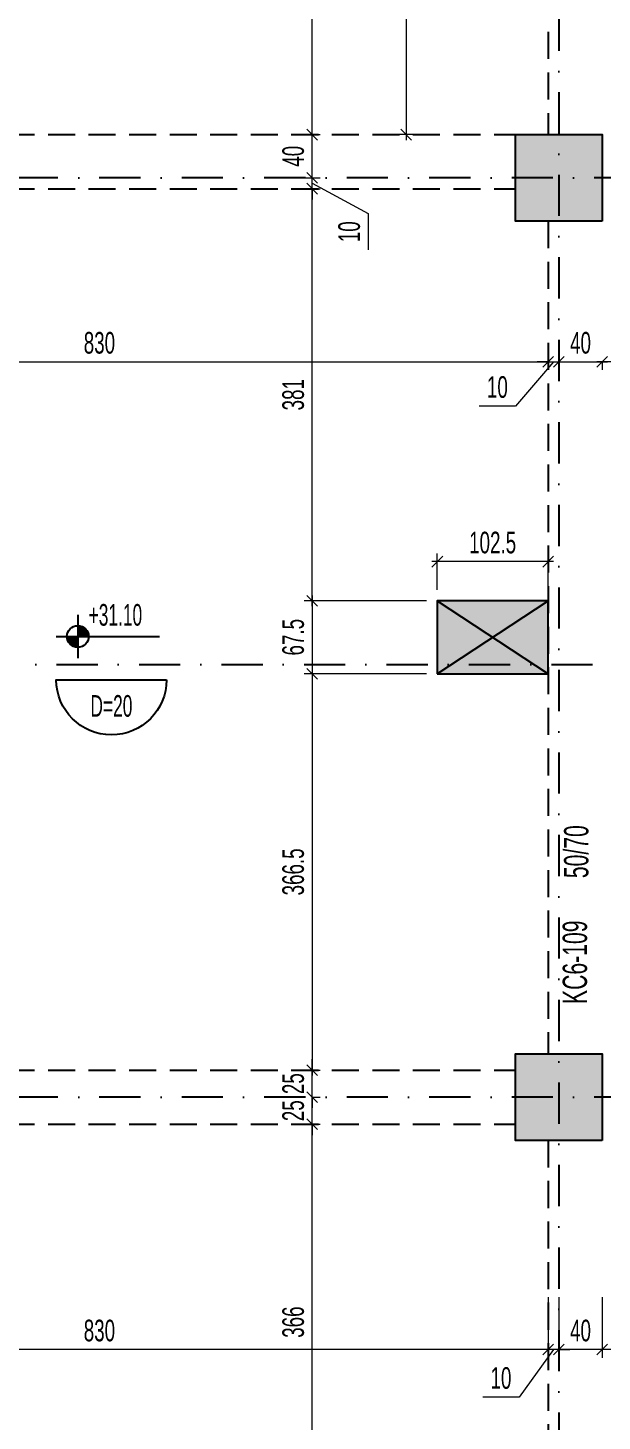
# Model space of a CAD drawing. Header units: millimetres. Extents: x -10495 to 6687, y -755 to 43288.
# Drawn here: x 359 to 890, y 550 to 1839 of the extents above; entities that cross this region are included whole.
import ezdxf
from ezdxf.enums import TextEntityAlignment as Align

# ---------------------------------------------------------------- set-up
doc = ezdxf.new("R2010")
doc.units = ezdxf.units.MM
doc.header["$LTSCALE"] = 100
doc.header["$PDSIZE"] = -100
doc.linetypes.add('DASHDOT', pattern=[25.4, 12.7, -6.35, 0, -6.35])
doc.linetypes.add('HIDDEN', pattern=[0.375, 0.25, -0.125])
for name, color, linetype in [('AKS_ULK', 8, 'DASHDOT'), ('BOSLUK SEMBOL_ULK', 118, 'Continuous'), ('BOSLUK_ULK', 21, 'Continuous'), ('KOLON-PERDE CEKIRDEK_ULK', 4, 'Continuous'), ('KOT_ULK', 7, 'Continuous'), ('TARAMA BOSLUK-TARIF SEFFAF YUZEYLER_ULK', 159, 'Continuous'), ('TARAMA SOLID_ULK', 251, 'Continuous')]:
    doc.layers.add(name, color=color, linetype=linetype)
for name, color, linetype, lineweight in [('DOSEME ISMI_ULK', 244, 'Continuous', 25), ('KIRIS BOYUT_ULK', 232, 'Continuous', 13), ('KIRIS CIZGI KESIK_ULK', 41, 'HIDDEN', 25), ('KIRIS ISIM_ULK', 221, 'Continuous', 13), ('OLCU IC_ULK', 146, 'Continuous', 18)]:
    doc.layers.add(name, color=color, linetype=linetype, lineweight=lineweight)
doc.styles.add('ulkr-simplxtw.shx', font='ulkr-simplxtw.shx', dxfattribs={"width": 0.65})
doc.dimstyles.new('1-100-IC_ULK', dxfattribs={"dimscale": 10, "dimtxt": 2, "dimasz": 1, "dimexe": 0.75, "dimexo": 1, "dimgap": 0.75, "dimtad": 1, "dimdec": 1, "dimzin": 9, "dimdsep": 46, "dimtxsty": 'ulkr-simplxtw.shx', "dimblk": 'OBLIQUE', "dimcen": 0.1, "dimdle": 0.5, "dimclrd": 146, "dimclre": 146, "dimclrt": 2, "dimadec": 0, "dimazin": 2, "dimtfac": 1, "dimtdec": 1, "dimtix": 1, "dimtmove": 2, "dimatfit": 3, "dimldrblk": 'OBLIQUE', "dimfxl": 1, "dimtolj": 1, "dimtzin": 0, "dimlwd": -1, "dimlwe": -1, "dimarcsym": 0})

# ---------------------------------------------------------------- blocks, each defined once
blk = doc.blocks.new('*U17')
at = {"layer": 'KOT_ULK'}
h = blk.add_hatch(color=251, dxfattribs=at)
h.dxf.hatch_style = 1
h.paths.add_polyline_path([(0, 0), (-10, 0, 0.414214), (0, -10)])
h = blk.add_hatch(color=251, dxfattribs=at)
h.dxf.hatch_style = 1
h.paths.add_polyline_path([(10, 0, 0.414214), (0, 10), (0, 0)])
at = {"layer": 'KOT_ULK', "color": 12}
for p, q in [((0, 20), (0, -20)), ((-20, 0), (75.6, 0))]:
    blk.add_line(p, q, dxfattribs=at)
blk.add_circle((0, 0), 10, dxfattribs=at)
at = {"layer": 'KOT_ULK', "style": 'ulkr-simplxtw.shx', "width": 0.6}
for tag, p in [('6', (10, 145)), ('5', (10, 118)), ('4', (10, 91)), ('3', (10, 64)), ('2', (10, 37)), ('1', (10, 10))]:
    blk.add_attdef(tag, p, '', height=20, dxfattribs=at)
at = {"layer": 'KOT_ULK', "color": 242, "style": 'ulkr-simplxtw.shx', "width": 0.65}
blk.add_attdef('NOT', text='', height=20, dxfattribs=at).set_placement((14.8, -10), align=Align.TOP_LEFT)
blk = doc.blocks.new('Döşeme kalınğı_ULK')
at = {"layer": 'DOSEME ISMI_ULK', "color": 12}
blk.add_lwpolyline([(51, 0, -1), (-51, 0)], format="xyb", close=True, dxfattribs=at)
at = {"layer": 'DOSEME ISMI_ULK', "style": 'ulkr-simplxtw.shx', "width": 0.6}
blk.add_attdef('1', text='', height=20, dxfattribs=at).set_placement((0, -14.2), align=Align.TOP_CENTER)
blk = doc.blocks.new('_Oblique')
at = {"color": 0, "linetype": 'ByBlock', "lineweight": -2}
blk.add_line((-0.5, -0.5), (0.5, 0.5), dxfattribs=at)
blk = doc.blocks.new('*D1494')
at = {"layer": 'Defpoints', "color": 0, "transparency": 16777216}
for p in [(596.8, 850), (621.8, 850), (596.8, 825)]:
    blk.add_point(p, dxfattribs=at)
at = {"layer": 'OLCU IC_ULK', "color": 146, "transparency": 16777216}
for p, q in [((621.8, 850), (621.8, 860)), ((621.8, 825), (621.8, 850)), ((621.8, 825), (621.8, 815))]:
    blk.add_line(p, q, dxfattribs=at)
at = {"layer": 'OLCU IC_ULK', "color": 146, "linetype": 'Continuous', "transparency": 16777216}
for p, q in [((621.8, 850), (629.3, 850)), ((621.8, 825), (629.3, 825))]:
    blk.add_line(p, q, dxfattribs=at)
at = {"layer": 'OLCU IC_ULK', "color": 146, "transparency": 16777216, "xscale": 10, "yscale": 10, "zscale": 10}
for p, rotation in [((621.8, 850), 270), ((621.8, 825), 90)]:
    blk.add_blockref('_Oblique', p, dxfattribs=dict(at, rotation=rotation))
at = {"layer": 'OLCU IC_ULK', "color": 2, "transparency": 16777216, "insert": (604.3, 837.5), "char_height": 20, "attachment_point": 5, "rotation": 90, "style": 'ulkr-simplxtw.shx'}
blk.add_mtext('\\A1;25', dxfattribs=at)
blk = doc.blocks.new('*D1495')
at = {"layer": 'Defpoints', "color": 0, "transparency": 16777216}
for p in [(596.8, 875), (621.8, 875), (596.8, 850)]:
    blk.add_point(p, dxfattribs=at)
at = {"layer": 'OLCU IC_ULK', "color": 146, "transparency": 16777216}
for p, q in [((621.8, 875), (621.8, 885)), ((621.8, 850), (621.8, 875)), ((621.8, 850), (621.8, 840))]:
    blk.add_line(p, q, dxfattribs=at)
at = {"layer": 'OLCU IC_ULK', "color": 146, "linetype": 'Continuous', "transparency": 16777216}
for p, q in [((621.8, 875), (629.3, 875)), ((621.8, 850), (629.3, 850))]:
    blk.add_line(p, q, dxfattribs=at)
at = {"layer": 'OLCU IC_ULK', "color": 146, "transparency": 16777216, "xscale": 10, "yscale": 10, "zscale": 10}
for p, rotation in [((621.8, 875), 270), ((621.8, 850), 90)]:
    blk.add_blockref('_Oblique', p, dxfattribs=dict(at, rotation=rotation))
at = {"layer": 'OLCU IC_ULK', "color": 2, "transparency": 16777216, "insert": (604.3, 862.5), "char_height": 20, "attachment_point": 5, "rotation": 90, "style": 'ulkr-simplxtw.shx'}
blk.add_mtext('\\A1;25', dxfattribs=at)
blk = doc.blocks.new('*D1496')
at = {"layer": 'Defpoints', "color": 0, "transparency": 16777216}
for p in [(596.8, 1690), (621.8, 1690), (737.5, 1309)]:
    blk.add_point(p, dxfattribs=at)
at = {"layer": 'OLCU IC_ULK', "color": 146, "linetype": 'Continuous', "transparency": 16777216}
for p, q in [((606.8, 1690), (629.3, 1690)), ((727.5, 1309), (614.3, 1309))]:
    blk.add_line(p, q, dxfattribs=at)
at = {"layer": 'OLCU IC_ULK', "color": 146, "transparency": 16777216}
blk.add_line((621.8, 1304), (621.8, 1695), dxfattribs=at)
at = {"layer": 'OLCU IC_ULK', "color": 146, "transparency": 16777216, "xscale": 10, "yscale": 10, "zscale": 10}
for p, rotation in [((621.8, 1690), 90), ((621.8, 1309), 270)]:
    blk.add_blockref('_Oblique', p, dxfattribs=dict(at, rotation=rotation))
at = {"layer": 'OLCU IC_ULK', "color": 2, "transparency": 16777216, "insert": (604.3, 1499.5), "char_height": 20, "attachment_point": 5, "rotation": 90, "style": 'ulkr-simplxtw.shx'}
blk.add_mtext('\\A1;381', dxfattribs=at)
blk = doc.blocks.new('*D1497')
at = {"layer": 'Defpoints', "color": 0, "transparency": 16777216}
for p in [(596.8, 2540), (621.8, 2540), (596.8, 1740)]:
    blk.add_point(p, dxfattribs=at)
at = {"layer": 'OLCU IC_ULK', "color": 146, "transparency": 16777216}
blk.add_line((621.8, 1735), (621.8, 2545), dxfattribs=at)
at = {"layer": 'OLCU IC_ULK', "color": 146, "linetype": 'Continuous', "transparency": 16777216}
for p, q in [((621.8, 2540), (629.3, 2540)), ((621.8, 1740), (629.3, 1740))]:
    blk.add_line(p, q, dxfattribs=at)
at = {"layer": 'OLCU IC_ULK', "color": 146, "transparency": 16777216, "xscale": 10, "yscale": 10, "zscale": 10}
for p, rotation in [((621.8, 2540), 90), ((621.8, 1740), 270)]:
    blk.add_blockref('_Oblique', p, dxfattribs=dict(at, rotation=rotation))
at = {"layer": 'OLCU IC_ULK', "color": 2, "transparency": 16777216, "insert": (604.3, 2140), "char_height": 20, "attachment_point": 5, "rotation": 90, "style": 'ulkr-simplxtw.shx'}
blk.add_mtext('\\A1;800', dxfattribs=at)
blk = doc.blocks.new('*D1498')
at = {"layer": 'Defpoints', "color": 0, "transparency": 16777216}
for p in [(596.8, 1700), (596.8, 1690), (621.8, 1700)]:
    blk.add_point(p, dxfattribs=at)
at = {"layer": 'OLCU IC_ULK', "color": 146, "transparency": 16777216}
for p, q in [((621.8, 1700), (621.8, 1710)), ((621.8, 1690), (621.8, 1700)), ((621.8, 1690), (621.8, 1700)), ((621.8, 1695), (673.6, 1667)), ((621.8, 1690), (621.8, 1680)), ((673.6, 1667), (673.6, 1633.4))]:
    blk.add_line(p, q, dxfattribs=at)
at = {"layer": 'OLCU IC_ULK', "color": 146, "linetype": 'Continuous', "transparency": 16777216}
for p, q in [((621.8, 1700), (629.3, 1700)), ((621.8, 1690), (629.3, 1690))]:
    blk.add_line(p, q, dxfattribs=at)
at = {"layer": 'OLCU IC_ULK', "color": 146, "transparency": 16777216, "xscale": 10, "yscale": 10, "zscale": 10}
for p, rotation in [((621.8, 1700), 270), ((621.8, 1690), 90)]:
    blk.add_blockref('_Oblique', p, dxfattribs=dict(at, rotation=rotation))
at = {"layer": 'OLCU IC_ULK', "color": 2, "transparency": 16777216, "insert": (656.1, 1650.2), "char_height": 20, "attachment_point": 5, "rotation": 90, "style": 'ulkr-simplxtw.shx'}
blk.add_mtext('\\A1;10', dxfattribs=at)
blk = doc.blocks.new('*D1499')
at = {"layer": 'Defpoints', "color": 0, "transparency": 16777216}
for p in [(596.8, 1740), (621.8, 1740), (596.8, 1700)]:
    blk.add_point(p, dxfattribs=at)
at = {"layer": 'OLCU IC_ULK', "color": 146, "linetype": 'Continuous', "transparency": 16777216}
for p, q in [((606.8, 1740), (629.3, 1740)), ((606.8, 1700), (629.3, 1700))]:
    blk.add_line(p, q, dxfattribs=at)
at = {"layer": 'OLCU IC_ULK', "color": 146, "transparency": 16777216}
blk.add_line((621.8, 1695), (621.8, 1745), dxfattribs=at)
at = {"layer": 'OLCU IC_ULK', "color": 146, "transparency": 16777216, "xscale": 10, "yscale": 10, "zscale": 10}
for p, rotation in [((621.8, 1740), 90), ((621.8, 1700), 270)]:
    blk.add_blockref('_Oblique', p, dxfattribs=dict(at, rotation=rotation))
at = {"layer": 'OLCU IC_ULK', "color": 2, "transparency": 16777216, "insert": (604.3, 1720), "char_height": 20, "attachment_point": 5, "rotation": 90, "style": 'ulkr-simplxtw.shx'}
blk.add_mtext('\\A1;40', dxfattribs=at)
blk = doc.blocks.new('*D1526')
at = {"layer": 'Defpoints', "color": 0, "transparency": 16777216}
for p in [(850, 1554.9), (890, 1554.9), (890, 1529.9)]:
    blk.add_point(p, dxfattribs=at)
at = {"layer": 'OLCU IC_ULK', "color": 146, "transparency": 16777216}
blk.add_line((845, 1529.9), (895, 1529.9), dxfattribs=at)
at = {"layer": 'OLCU IC_ULK', "color": 146, "linetype": 'Continuous', "transparency": 16777216}
for p, q in [((850, 1529.9), (850, 1522.4)), ((890, 1529.9), (890, 1522.4))]:
    blk.add_line(p, q, dxfattribs=at)
at = {"layer": 'OLCU IC_ULK', "color": 146, "transparency": 16777216, "xscale": 10, "yscale": 10, "zscale": 10, "rotation": 180}
blk.add_blockref('_Oblique', (850, 1529.9), dxfattribs=at)
at = {"layer": 'OLCU IC_ULK', "color": 146, "transparency": 16777216, "xscale": 10, "yscale": 10, "zscale": 10}
blk.add_blockref('_Oblique', (890, 1529.9), dxfattribs=at)
at = {"layer": 'OLCU IC_ULK', "color": 2, "transparency": 16777216, "insert": (870, 1547.4), "char_height": 20, "attachment_point": 5, "style": 'ulkr-simplxtw.shx'}
blk.add_mtext('\\A1;40', dxfattribs=at)
blk = doc.blocks.new('*D1527')
at = {"layer": 'Defpoints', "color": 0, "transparency": 16777216}
for p in [(10, 1554.9), (840, 1554.9), (840, 1529.9)]:
    blk.add_point(p, dxfattribs=at)
at = {"layer": 'OLCU IC_ULK', "color": 146, "transparency": 16777216}
blk.add_line((5, 1529.9), (845, 1529.9), dxfattribs=at)
at = {"layer": 'OLCU IC_ULK', "color": 146, "linetype": 'Continuous', "transparency": 16777216}
for p, q in [((10, 1529.9), (10, 1522.4)), ((840, 1529.9), (840, 1522.4))]:
    blk.add_line(p, q, dxfattribs=at)
at = {"layer": 'OLCU IC_ULK', "color": 146, "transparency": 16777216, "xscale": 10, "yscale": 10, "zscale": 10, "rotation": 180}
blk.add_blockref('_Oblique', (10, 1529.9), dxfattribs=at)
at = {"layer": 'OLCU IC_ULK', "color": 146, "transparency": 16777216, "xscale": 10, "yscale": 10, "zscale": 10}
blk.add_blockref('_Oblique', (840, 1529.9), dxfattribs=at)
at = {"layer": 'OLCU IC_ULK', "color": 2, "transparency": 16777216, "insert": (425, 1547.4), "char_height": 20, "attachment_point": 5, "style": 'ulkr-simplxtw.shx'}
blk.add_mtext('\\A1;830', dxfattribs=at)
blk = doc.blocks.new('*D1528')
at = {"layer": 'Defpoints', "color": 0, "transparency": 16777216}
for p in [(840, 1554.9), (850, 1554.9), (850, 1529.9)]:
    blk.add_point(p, dxfattribs=at)
at = {"layer": 'OLCU IC_ULK', "color": 146, "transparency": 16777216}
for p, q in [((845, 1529.9), (809.9, 1489)), ((840, 1529.9), (830, 1529.9)), ((840, 1529.9), (850, 1529.9)), ((840, 1529.9), (850, 1529.9)), ((850, 1529.9), (860, 1529.9)), ((809.9, 1489), (776.3, 1489))]:
    blk.add_line(p, q, dxfattribs=at)
at = {"layer": 'OLCU IC_ULK', "color": 146, "linetype": 'Continuous', "transparency": 16777216}
for p, q in [((840, 1529.9), (840, 1522.4)), ((850, 1529.9), (850, 1522.4))]:
    blk.add_line(p, q, dxfattribs=at)
at = {"layer": 'OLCU IC_ULK', "color": 146, "transparency": 16777216, "xscale": 10, "yscale": 10, "zscale": 10}
blk.add_blockref('_Oblique', (840, 1529.9), dxfattribs=at)
at = {"layer": 'OLCU IC_ULK', "color": 146, "transparency": 16777216, "xscale": 10, "yscale": 10, "zscale": 10, "rotation": 180}
blk.add_blockref('_Oblique', (850, 1529.9), dxfattribs=at)
at = {"layer": 'OLCU IC_ULK', "color": 2, "transparency": 16777216, "insert": (793.1, 1506.5), "char_height": 20, "attachment_point": 5, "style": 'ulkr-simplxtw.shx'}
blk.add_mtext('\\A1;10', dxfattribs=at)
blk = doc.blocks.new('*D1547')
at = {"layer": 'Defpoints', "color": 0, "transparency": 16777216}
for p in [(890, 1554.9), (1230, 1554.9), (890, 1529.9)]:
    blk.add_point(p, dxfattribs=at)
at = {"layer": 'OLCU IC_ULK', "color": 146, "transparency": 16777216}
blk.add_line((1235, 1529.9), (885, 1529.9), dxfattribs=at)
at = {"layer": 'OLCU IC_ULK', "color": 146, "linetype": 'Continuous', "transparency": 16777216}
for p, q in [((890, 1529.9), (890, 1522.4)), ((1230, 1529.9), (1230, 1522.4))]:
    blk.add_line(p, q, dxfattribs=at)
at = {"layer": 'OLCU IC_ULK', "color": 146, "transparency": 16777216, "xscale": 10, "yscale": 10, "zscale": 10, "rotation": 180}
blk.add_blockref('_Oblique', (890, 1529.9), dxfattribs=at)
at = {"layer": 'OLCU IC_ULK', "color": 146, "transparency": 16777216, "xscale": 10, "yscale": 10, "zscale": 10}
blk.add_blockref('_Oblique', (1230, 1529.9), dxfattribs=at)
at = {"layer": 'OLCU IC_ULK', "color": 2, "transparency": 16777216, "insert": (1060, 1547.4), "char_height": 20, "attachment_point": 5, "style": 'ulkr-simplxtw.shx'}
blk.add_mtext('\\A1;340', dxfattribs=at)
blk = doc.blocks.new('*D1583')
at = {"layer": 'Defpoints', "color": 0, "transparency": 16777216}
for p in [(621.8, 825), (637.6, 825), (737.5, 459)]:
    blk.add_point(p, dxfattribs=at)
at = {"layer": 'OLCU IC_ULK', "color": 146, "linetype": 'Continuous', "transparency": 16777216}
for p, q in [((627.6, 825), (614.3, 825)), ((727.5, 459), (614.3, 459))]:
    blk.add_line(p, q, dxfattribs=at)
at = {"layer": 'OLCU IC_ULK', "color": 146, "transparency": 16777216}
blk.add_line((621.8, 454), (621.8, 830), dxfattribs=at)
at = {"layer": 'OLCU IC_ULK', "color": 146, "transparency": 16777216, "xscale": 10, "yscale": 10, "zscale": 10}
for p, rotation in [((621.8, 825), 90), ((621.8, 459), 270)]:
    blk.add_blockref('_Oblique', p, dxfattribs=dict(at, rotation=rotation))
at = {"layer": 'OLCU IC_ULK', "color": 2, "transparency": 16777216, "insert": (604.3, 642), "char_height": 20, "attachment_point": 5, "rotation": 90, "style": 'ulkr-simplxtw.shx'}
blk.add_mtext('\\A1;366', dxfattribs=at)
blk = doc.blocks.new('*D1585')
at = {"layer": 'Defpoints', "color": 0, "transparency": 16777216}
for p in [(737.5, 1309), (621.8, 1241.5), (737.5, 1241.5)]:
    blk.add_point(p, dxfattribs=at)
at = {"layer": 'OLCU IC_ULK', "color": 146, "linetype": 'Continuous', "transparency": 16777216}
for p, q in [((727.5, 1309), (614.3, 1309)), ((727.5, 1241.5), (614.3, 1241.5))]:
    blk.add_line(p, q, dxfattribs=at)
at = {"layer": 'OLCU IC_ULK', "color": 146, "transparency": 16777216}
blk.add_line((621.8, 1314), (621.8, 1236.5), dxfattribs=at)
at = {"layer": 'OLCU IC_ULK', "color": 146, "transparency": 16777216, "xscale": 10, "yscale": 10, "zscale": 10}
for p, rotation in [((621.8, 1309), 90), ((621.8, 1241.5), 270)]:
    blk.add_blockref('_Oblique', p, dxfattribs=dict(at, rotation=rotation))
at = {"layer": 'OLCU IC_ULK', "color": 2, "transparency": 16777216, "insert": (604.3, 1275.3), "char_height": 20, "attachment_point": 5, "rotation": 90, "style": 'ulkr-simplxtw.shx'}
blk.add_mtext('\\A1;67.5', dxfattribs=at)
blk = doc.blocks.new('*D1586')
at = {"layer": 'Defpoints', "color": 0, "transparency": 16777216}
for p in [(737.5, 1241.5), (596.8, 875), (621.8, 875)]:
    blk.add_point(p, dxfattribs=at)
at = {"layer": 'OLCU IC_ULK', "color": 146, "linetype": 'Continuous', "transparency": 16777216}
for p, q in [((727.5, 1241.5), (614.3, 1241.5)), ((606.8, 875), (629.3, 875))]:
    blk.add_line(p, q, dxfattribs=at)
at = {"layer": 'OLCU IC_ULK', "color": 146, "transparency": 16777216}
blk.add_line((621.8, 1246.5), (621.8, 870), dxfattribs=at)
at = {"layer": 'OLCU IC_ULK', "color": 146, "transparency": 16777216, "xscale": 10, "yscale": 10, "zscale": 10}
for p, rotation in [((621.8, 1241.5), 90), ((621.8, 875), 270)]:
    blk.add_blockref('_Oblique', p, dxfattribs=dict(at, rotation=rotation))
at = {"layer": 'OLCU IC_ULK', "color": 2, "transparency": 16777216, "insert": (604.3, 1058.3), "char_height": 20, "attachment_point": 5, "rotation": 90, "style": 'ulkr-simplxtw.shx'}
blk.add_mtext('\\A1;366.5', dxfattribs=at)
blk = doc.blocks.new('*D1587')
at = {"layer": 'Defpoints', "color": 0, "transparency": 16777216}
for p in [(737.5, 1345.2), (737.5, 1309), (840, 1309)]:
    blk.add_point(p, dxfattribs=at)
at = {"layer": 'OLCU IC_ULK', "color": 146, "transparency": 16777216}
blk.add_line((845, 1345.2), (732.5, 1345.2), dxfattribs=at)
at = {"layer": 'OLCU IC_ULK', "color": 146, "linetype": 'Continuous', "transparency": 16777216}
for p, q in [((737.5, 1319), (737.5, 1352.7)), ((840, 1319), (840, 1352.7))]:
    blk.add_line(p, q, dxfattribs=at)
at = {"layer": 'OLCU IC_ULK', "color": 146, "transparency": 16777216, "xscale": 10, "yscale": 10, "zscale": 10, "rotation": 180}
blk.add_blockref('_Oblique', (737.5, 1345.2), dxfattribs=at)
at = {"layer": 'OLCU IC_ULK', "color": 146, "transparency": 16777216, "xscale": 10, "yscale": 10, "zscale": 10}
blk.add_blockref('_Oblique', (840, 1345.2), dxfattribs=at)
at = {"layer": 'OLCU IC_ULK', "color": 2, "transparency": 16777216, "insert": (788.7, 1362.7), "char_height": 20, "attachment_point": 5, "style": 'ulkr-simplxtw.shx'}
blk.add_mtext('\\A1;102.5', dxfattribs=at)
blk = doc.blocks.new('*D1589')
at = {"layer": 'Defpoints', "color": 0, "transparency": 16777216}
for p in [(737.5, 2091), (708.7, 1740), (737.5, 1740)]:
    blk.add_point(p, dxfattribs=at)
at = {"layer": 'OLCU IC_ULK', "color": 146, "linetype": 'Continuous', "transparency": 16777216}
for p, q in [((727.5, 2091), (701.2, 2091)), ((727.5, 1740), (701.2, 1740))]:
    blk.add_line(p, q, dxfattribs=at)
at = {"layer": 'OLCU IC_ULK', "color": 146, "transparency": 16777216}
blk.add_line((708.7, 2096), (708.7, 1735), dxfattribs=at)
at = {"layer": 'OLCU IC_ULK', "color": 146, "transparency": 16777216, "xscale": 10, "yscale": 10, "zscale": 10}
for p, rotation in [((708.7, 2091), 90), ((708.7, 1740), 270)]:
    blk.add_blockref('_Oblique', p, dxfattribs=dict(at, rotation=rotation))
at = {"layer": 'OLCU IC_ULK', "color": 2, "transparency": 16777216, "insert": (691.2, 1915.5), "char_height": 20, "attachment_point": 5, "rotation": 90, "style": 'ulkr-simplxtw.shx'}
blk.add_mtext('\\A1;351', dxfattribs=at)
blk = doc.blocks.new('*D1590')
at = {"layer": 'Defpoints', "color": 0, "transparency": 16777216}
for p in [(890, 675), (1260, 675), (890, 616.6)]:
    blk.add_point(p, dxfattribs=at)
at = {"layer": 'OLCU IC_ULK', "color": 146, "linetype": 'Continuous', "transparency": 16777216}
for p, q in [((890, 665), (890, 609.1)), ((1260, 665), (1260, 609.1))]:
    blk.add_line(p, q, dxfattribs=at)
at = {"layer": 'OLCU IC_ULK', "color": 146, "transparency": 16777216}
blk.add_line((1265, 616.6), (885, 616.6), dxfattribs=at)
at = {"layer": 'OLCU IC_ULK', "color": 146, "transparency": 16777216, "xscale": 10, "yscale": 10, "zscale": 10, "rotation": 180}
blk.add_blockref('_Oblique', (890, 616.6), dxfattribs=at)
at = {"layer": 'OLCU IC_ULK', "color": 146, "transparency": 16777216, "xscale": 10, "yscale": 10, "zscale": 10}
blk.add_blockref('_Oblique', (1260, 616.6), dxfattribs=at)
at = {"layer": 'OLCU IC_ULK', "color": 2, "transparency": 16777216, "insert": (1075, 634.1), "char_height": 20, "attachment_point": 5, "style": 'ulkr-simplxtw.shx'}
blk.add_mtext('\\A1;370', dxfattribs=at)
blk = doc.blocks.new('*D1597')
at = {"layer": 'Defpoints', "color": 0, "transparency": 16777216}
for p in [(850, 675), (890, 675), (850, 616.6)]:
    blk.add_point(p, dxfattribs=at)
at = {"layer": 'OLCU IC_ULK', "color": 146, "linetype": 'Continuous', "transparency": 16777216}
for p, q in [((850, 665), (850, 609.1)), ((890, 665), (890, 609.1))]:
    blk.add_line(p, q, dxfattribs=at)
at = {"layer": 'OLCU IC_ULK', "color": 146, "transparency": 16777216}
blk.add_line((895, 616.6), (845, 616.6), dxfattribs=at)
at = {"layer": 'OLCU IC_ULK', "color": 146, "transparency": 16777216, "xscale": 10, "yscale": 10, "zscale": 10, "rotation": 180}
blk.add_blockref('_Oblique', (850, 616.6), dxfattribs=at)
at = {"layer": 'OLCU IC_ULK', "color": 146, "transparency": 16777216, "xscale": 10, "yscale": 10, "zscale": 10}
blk.add_blockref('_Oblique', (890, 616.6), dxfattribs=at)
at = {"layer": 'OLCU IC_ULK', "color": 2, "transparency": 16777216, "insert": (870, 634.1), "char_height": 20, "attachment_point": 5, "style": 'ulkr-simplxtw.shx'}
blk.add_mtext('\\A1;40', dxfattribs=at)
blk = doc.blocks.new('*D1598')
at = {"layer": 'Defpoints', "color": 0, "transparency": 16777216}
for p in [(840, 675), (850, 675), (840, 616.6)]:
    blk.add_point(p, dxfattribs=at)
at = {"layer": 'OLCU IC_ULK', "color": 146, "linetype": 'Continuous', "transparency": 16777216}
for p, q in [((840, 665), (840, 609.1)), ((850, 665), (850, 609.1))]:
    blk.add_line(p, q, dxfattribs=at)
at = {"layer": 'OLCU IC_ULK', "color": 146, "transparency": 16777216}
for p, q in [((845, 616.6), (813.2, 572.7)), ((840, 616.6), (830, 616.6)), ((850, 616.6), (840, 616.6)), ((850, 616.6), (840, 616.6)), ((850, 616.6), (860, 616.6)), ((813.2, 572.7), (779.6, 572.7))]:
    blk.add_line(p, q, dxfattribs=at)
at = {"layer": 'OLCU IC_ULK', "color": 146, "transparency": 16777216, "xscale": 10, "yscale": 10, "zscale": 10}
blk.add_blockref('_Oblique', (840, 616.6), dxfattribs=at)
at = {"layer": 'OLCU IC_ULK', "color": 146, "transparency": 16777216, "xscale": 10, "yscale": 10, "zscale": 10, "rotation": 180}
blk.add_blockref('_Oblique', (850, 616.6), dxfattribs=at)
at = {"layer": 'OLCU IC_ULK', "color": 2, "transparency": 16777216, "insert": (796.4, 590.2), "char_height": 20, "attachment_point": 5, "style": 'ulkr-simplxtw.shx'}
blk.add_mtext('\\A1;10', dxfattribs=at)
blk = doc.blocks.new('*D1599')
at = {"layer": 'Defpoints', "color": 0, "transparency": 16777216}
for p in [(10, 675), (840, 675), (10, 616.6)]:
    blk.add_point(p, dxfattribs=at)
at = {"layer": 'OLCU IC_ULK', "color": 146, "linetype": 'Continuous', "transparency": 16777216}
for p, q in [((10, 665), (10, 609.1)), ((840, 665), (840, 609.1))]:
    blk.add_line(p, q, dxfattribs=at)
at = {"layer": 'OLCU IC_ULK', "color": 146, "transparency": 16777216}
blk.add_line((845, 616.6), (5, 616.6), dxfattribs=at)
at = {"layer": 'OLCU IC_ULK', "color": 146, "transparency": 16777216, "xscale": 10, "yscale": 10, "zscale": 10, "rotation": 180}
blk.add_blockref('_Oblique', (10, 616.6), dxfattribs=at)
at = {"layer": 'OLCU IC_ULK', "color": 146, "transparency": 16777216, "xscale": 10, "yscale": 10, "zscale": 10}
blk.add_blockref('_Oblique', (840, 616.6), dxfattribs=at)
at = {"layer": 'OLCU IC_ULK', "color": 2, "transparency": 16777216, "insert": (425, 634.1), "char_height": 20, "attachment_point": 5, "style": 'ulkr-simplxtw.shx'}
blk.add_mtext('\\A1;830', dxfattribs=at)
blk = doc.blocks.new('Kiriş_Sembol_ULK')
at = {"layer": 'KIRIS BOYUT_ULK', "style": 'ulkr-simplxtw.shx', "width": 0.65}
blk.add_attdef('B', text='', height=25, dxfattribs=at).set_placement((21, 0.4), align=Align.MIDDLE_LEFT)
at = {"layer": 'KIRIS ISIM_ULK', "style": 'ulkr-simplxtw.shx', "width": 0.65}
blk.add_attdef('K', text='', height=25, dxfattribs=at).set_placement((-18.2, 12.9), align=Align.TOP_RIGHT)

msp = doc.modelspace()

# ---------------------------------------------------------------- hatches: boundary and pattern name
at = {"layer": 'TARAMA BOSLUK-TARIF SEFFAF YUZEYLER_ULK'}
h = msp.add_hatch(color=256, dxfattribs=at)
h.dxf.hatch_style = 1
h.paths.add_polyline_path([(840, 1241.5), (840, 1309), (737.5, 1309), (737.5, 1241.5)])
at = {"layer": 'TARAMA SOLID_ULK'}
h = msp.add_hatch(color=256, dxfattribs=at)
h.dxf.hatch_style = 1
h.paths.add_polyline_path([(890, 1740), (890, 1660), (810, 1660), (810, 1740)])
h = msp.add_hatch(color=256, dxfattribs=at)
h.dxf.hatch_style = 1
h.paths.add_polyline_path([(810, 810), (890, 810), (890, 890), (810, 890)])

# ---------------------------------------------------------------- linework, layer by layer
at = {"layer": 'AKS_ULK', "ltscale": 0.03}
for points in [[(850, 3915.6), (850, -634.71)], [(6566.96, 1700), (-759.17, 1700)], [(-759.17, 1250), (6566.96, 1250)], [(6566.96, 850), (-759.17, 850)]]:
    msp.add_lwpolyline(points, dxfattribs=at)
at = {"layer": 'BOSLUK SEMBOL_ULK'}
for p, q in [((737.5, 1241.5), (840, 1309)), ((737.5, 1309), (840, 1241.5))]:
    msp.add_line(p, q, dxfattribs=at)
at = {"layer": 'BOSLUK_ULK'}
msp.add_lwpolyline([(737.5, 1241.5), (840, 1241.5), (840, 1309), (737.5, 1309)], close=True, dxfattribs=at)
at = {"layer": 'KIRIS CIZGI KESIK_ULK'}
for p, q in [((840, 2510), (840, 1740)), ((40, 1740), (810, 1740)), ((40, 1690), (810, 1690)), ((840, 1660), (840, 890)), ((40, 875), (810, 875)), ((40, 825), (810, 825)), ((840, 810), (840, 40))]:
    msp.add_line(p, q, dxfattribs=at)
at = {"layer": 'KOLON-PERDE CEKIRDEK_ULK'}
for points in [[(890, 1660), (810, 1660), (810, 1740), (890, 1740)], [(890, 810), (810, 810), (810, 890), (890, 890)]]:
    msp.add_lwpolyline(points, close=True, dxfattribs=at)

# ---------------------------------------------------------------- block references
at = {"layer": 'DOSEME ISMI_ULK'}
msp.add_blockref('Döşeme kalınğı_ULK', (436.1, 1235.97), dxfattribs=at).add_auto_attribs({'1': 'D=20'})
at = {"layer": 'KIRIS ISIM_ULK'}
ref = msp.add_blockref('Kiriş_Sembol_ULK', (866.44, 1031.5), dxfattribs=dict(at, rotation=90))
ref.add_attrib('B', '50/70', dxfattribs={"layer": 'KIRIS BOYUT_ULK', "height": 22.5, "rotation": 90, "style": 'ulkr-simplxtw.shx', "width": 0.65}).set_placement((866, 1052.51), align=Align.MIDDLE_LEFT)
ref.add_attrib('K', 'KC6-109', dxfattribs={"height": 22.5, "rotation": 90, "style": 'ulkr-simplxtw.shx', "width": 0.65}).set_placement((853.5, 1013.35), align=Align.TOP_RIGHT)
at = {"layer": 'KOT_ULK'}
ref = msp.add_blockref('*U17', (405, 1275.97), dxfattribs=at)
ref.add_attrib('1', '+31.10', (415, 1285.97), dxfattribs={"height": 20, "style": 'ulkr-simplxtw.shx', "width": 0.6})

# ---------------------------------------------------------------- dimensions: what is measured, and where the dimension line sits
at = {"layer": 'OLCU IC_ULK'}
for base, p1, p2, override, picture, middle in [((621.78, 2540), (596.78, 1740), (596.78, 2540), {"dimfxl": 0, "dimfxlon": 1}, '*D1497', (604.28, 2140)), ((708.72, 1740), (737.5, 2091), (737.5, 1740), {"dimfxl": 0}, '*D1589', (691.22, 1915.5)), ((621.78, 1740), (596.78, 1700), (596.78, 1740), {"dimfxl": 0}, '*D1499', (604.28, 1720)), ((621.78, 1690), (737.5, 1309), (596.78, 1690), {"dimfxl": 0}, '*D1496', (604.28, 1499.5)), ((621.78, 1241.5), (737.5, 1309), (737.5, 1241.5), {"dimfxl": 0}, '*D1585', (604.28, 1275.25)), ((621.78, 875), (737.5, 1241.5), (596.78, 875), {"dimfxl": 0}, '*D1586', (604.28, 1058.25)), ((621.78, 875), (596.78, 850), (596.78, 875), {"dimfxl": 0, "dimfxlon": 1}, '*D1495', (604.28, 862.5)), ((621.78, 850), (596.78, 825), (596.78, 850), {"dimfxl": 0, "dimfxlon": 1}, '*D1494', (604.28, 837.5)), ((621.78, 825), (737.5, 459), (637.58, 825), {"dimfxl": 0}, '*D1583', (604.28, 642))]:
    dim = msp.add_linear_dim(base=base, p1=p1, p2=p2, angle=90, dimstyle='1-100-IC_ULK', override=override, dxfattribs=at)
    dim.commit()
    dim.dimension.update_dxf_attribs({"geometry": picture, "text_midpoint": middle})
dim = msp.add_linear_dim(base=(621.78, 1700), p1=(596.78, 1690), p2=(596.78, 1700), angle=90, dimstyle='1-100-IC_ULK', override={"dimtmove": 1, "dimfxl": 0, "dimfxlon": 1}, dxfattribs=at)
dim.commit()
dim.dimension.update_dxf_attribs({"geometry": '*D1498', "text_midpoint": (673.59, 1659.51), "dimtype": 160})
for base, p1, p2, override, picture, middle in [((840, 1529.9), (10, 1554.9), (840, 1554.9), {"dimfxl": 0, "dimfxlon": 1}, '*D1527', (425, 1547.4)), ((890, 1529.9), (850, 1554.9), (890, 1554.9), {"dimfxl": 0, "dimfxlon": 1}, '*D1526', (870, 1547.4)), ((890, 1529.9), (1230, 1554.9), (890, 1554.9), {"dimfxl": 0, "dimfxlon": 1}, '*D1547', (1060, 1547.4)), ((737.5, 1345.18), (840, 1309), (737.5, 1309), {"dimfxl": 0}, '*D1587', (788.75, 1362.68)), ((10, 616.63), (840, 675), (10, 675), {"dimfxl": 0}, '*D1599', (425, 634.13)), ((850, 616.63), (890, 675), (850, 675), {"dimfxl": 0}, '*D1597', (870, 634.13)), ((890, 616.63), (1260, 675), (890, 675), {"dimfxl": 0}, '*D1590', (1075, 634.13))]:
    dim = msp.add_linear_dim(base=base, p1=p1, p2=p2, dimstyle='1-100-IC_ULK', override=override, dxfattribs=at)
    dim.commit()
    dim.dimension.update_dxf_attribs({"geometry": picture, "text_midpoint": middle})
for base, p1, p2, override, picture, middle in [((850, 1529.9), (840, 1554.9), (850, 1554.9), {"dimtmove": 1, "dimfxl": 0, "dimfxlon": 1}, '*D1528', (802.41, 1489.02)), ((840, 616.63), (850, 675), (840, 675), {"dimtmove": 1, "dimfxl": 0}, '*D1598', (805.65, 572.69))]:
    dim = msp.add_linear_dim(base=base, p1=p1, p2=p2, dimstyle='1-100-IC_ULK', override=override, dxfattribs=at)
    dim.commit()
    dim.dimension.update_dxf_attribs({"geometry": picture, "text_midpoint": middle, "dimtype": 160})

doc.saveas('drawing.dxf')
